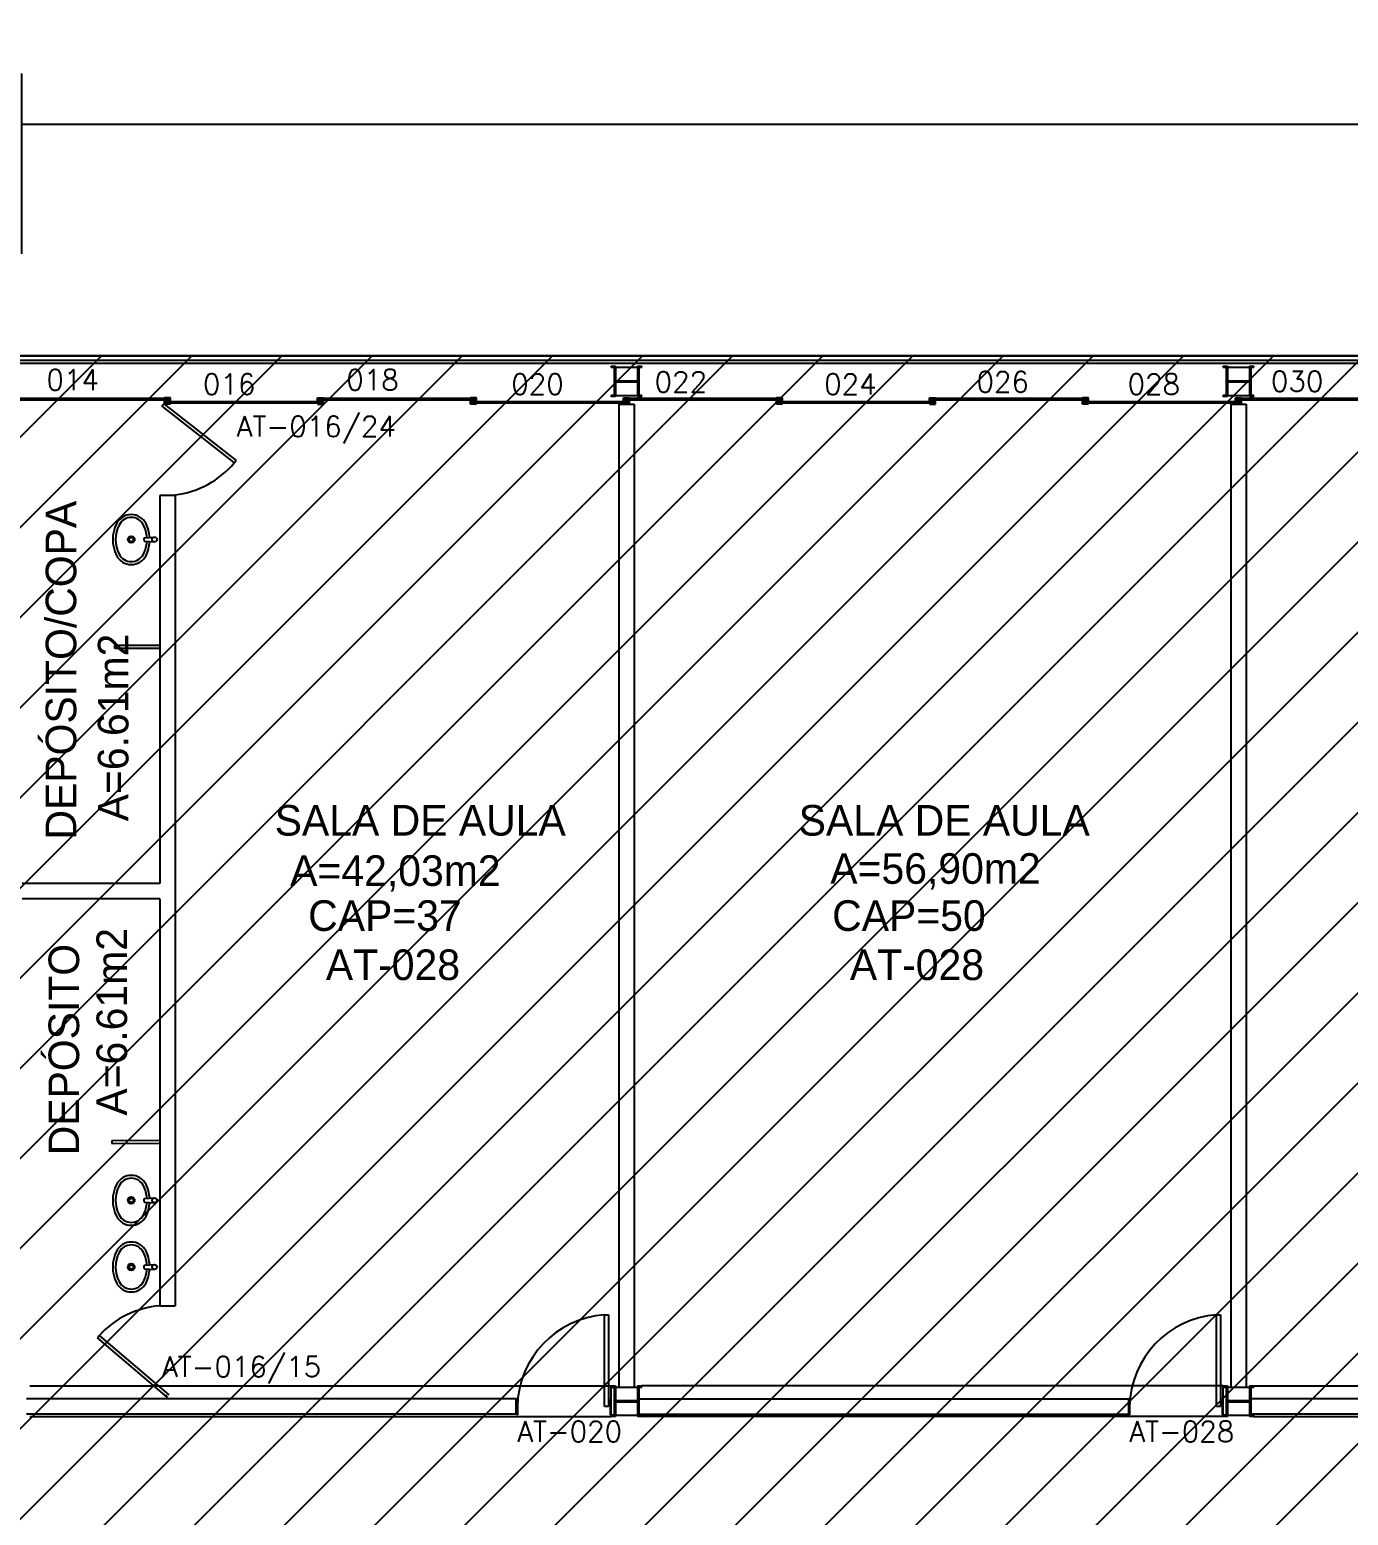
# Model space of a CAD drawing. Extents: x 966 to 1086, y 39 to 70.
# Drawn here: x 974.94 to 987.87, y 55.64 to 70.21 of the extents above; entities that cross this region are included whole.
import ezdxf
from ezdxf.enums import TextEntityAlignment as Align

# ---------------------------------------------------------------- set-up
doc = ezdxf.new("R2010")
doc.units = 0
doc.header["$LTSCALE"] = 0.5
doc.header["$MEASUREMENT"] = 0
doc.header["$PDMODE"] = 34
doc.header["$PDSIZE"] = 0.1
doc.layers.get('0').update_dxf_attribs({"color": 3, "linetype": 'CONTINUOUS'})
doc.layers.get('DEFPOINTS').update_dxf_attribs({"linetype": 'CONTINUOUS'})
for name, color, linetype in [('3', 2, 'CONTINUOUS'), ('DIVISORIA', 1, 'CONTINUOUS'), ('ENDEREÇO', 2, 'CONTINUOUS'), ('MATRIZ', 2, 'CONTINUOUS'), ('MATRIZ-1', 1, 'CONTINUOUS'), ('NMOD', 2, 'CONTINUOUS'), ('TEXTO', 2, 'CONTINUOUS'), ('TEXTO-CENTRO-CUSTO', 2, 'CONTINUOUS')]:
    doc.layers.add(name, color=color, linetype=linetype)
doc.styles.add('FONTE', font='FONTE.shx', dxfattribs={"height": 0.4})
doc.styles.add('ROMANS', font='simplex.shx', dxfattribs={"height": 0.3})
doc.styles.add('UNB-100', font='simplex.shx', dxfattribs={"height": 0.2})
doc.dimstyles.new('1', dxfattribs={"dimtxt": 0.3, "dimasz": 0.18, "dimexe": 0.5, "dimexo": 1, "dimgap": 0.08, "dimtad": 1, "dimdec": 4, "dimzin": 12, "dimdsep": 46, "dimtxsty": 'ROMANS', "dimblk1": 'NONE', "dimblk2": 'NONE', "dimsah": 1, "dimcen": 0, "dimclrd": 2, "dimclre": 2, "dimclrt": 2, "dimadec": 0, "dimazin": 0, "dimtfac": 1, "dimtdec": 4, "dimtofl": 0, "dimtmove": 2, "dimatfit": 3, "dimldrblk": 'NONE', "dimfxl": 0, "dimtolj": 1, "dimtzin": 4, "dimarcsym": 0})

# ---------------------------------------------------------------- blocks, each defined once
blk = doc.blocks.new('*D12')
at = {"layer": 'DEFPOINTS', "color": 0, "linetype": 'Continuous'}
for p in [(974.865, 69.283), (974.865, 67.013), (1022.874, 67.013)]:
    blk.add_point(p, dxfattribs=at)
at = {"layer": 'TEXTO-CENTRO-CUSTO', "color": 2, "linetype": 'Continuous', "lineweight": -2}
for p, q in [((974.865, 68.013), (974.865, 69.783)), ((1022.874, 68.013), (1022.874, 69.783)), ((1022.874, 69.283), (974.865, 69.283))]:
    blk.add_line(p, q, dxfattribs=at)
at = {"layer": 'TEXTO-CENTRO-CUSTO', "color": 2, "linetype": 'Continuous', "insert": (998.87, 69.513), "char_height": 0.3, "attachment_point": 5, "style": 'ROMANS'}
blk.add_mtext('\\A1;Salas de Aula', dxfattribs=at)
blk = doc.blocks.new('_NONE')
at = {"color": 0, "linetype": 'ByBlock'}
blk.add_circle((0, 0), 0.25, dxfattribs=at)

msp = doc.modelspace()

# ---------------------------------------------------------------- hatches: boundary and pattern name
at = {"layer": 'DIVISORIA'}
h = msp.add_hatch(dxfattribs=at)
h.set_pattern_fill('ANSI31', color=256, scale=5, style=0)
h.paths.add_polyline_path([(965.64165, 67.0132), (965.64165, 42.5132), (1085.94106, 42.5132), (1085.94106, 67.0132)])

# ---------------------------------------------------------------- linework, layer by layer
msp.add_lwpolyline([(965.64165, 67.0132), (1085.94106, 67.0132), (1085.94106, 42.5132), (965.64165, 42.5132)], close=True)
at = {"layer": 'MATRIZ'}
for p, q in [((976.23826, 66.52034), (976.25678, 66.54394)), ((976.23826, 66.52034), (976.94653, 65.96436)), ((976.25678, 66.54394), (976.96505, 65.98796)), ((980.71665, 66.53948), (980.71665, 56.9012)), ((980.71665, 66.53948), (980.86665, 66.53948)), ((980.86665, 66.53948), (980.86665, 56.9012)), ((986.71665, 66.53948), (986.71665, 56.9012)), ((986.71665, 66.53948), (986.86665, 66.53948)), ((986.86665, 66.53948), (986.86665, 56.9012)), ((976.94653, 65.96436), (976.96505, 65.98796)), ((976.36665, 65.64426), (976.21665, 65.6429)), ((976.21665, 65.6429), (976.21665, 61.84058)), ((976.36665, 65.64426), (976.36665, 57.6994)), ((976.06057, 65.22056), (976.06057, 65.20339)), ((976.06796, 65.22854), (976.16565, 65.23597)), ((976.06796, 65.19541), (976.16565, 65.18797)), ((975.77488, 64.14437), (975.77516, 64.17437)), ((976.21665, 64.14437), (975.77488, 64.14437)), ((976.21665, 64.17437), (975.77516, 64.17437)), ((976.21665, 61.84058), (974.86665, 61.84058)), ((976.21665, 61.69058), (974.86665, 61.69058)), ((976.21665, 61.69058), (976.21665, 57.6994)), ((975.7477, 59.3194), (976.21665, 59.32365)), ((975.7477, 59.3194), (975.7477, 59.28939)), ((975.7477, 59.28939), (976.21665, 59.29365)), ((976.06057, 58.74151), (976.06057, 58.72434)), ((976.06796, 58.74949), (976.16565, 58.75692)), ((976.06796, 58.71636), (976.16565, 58.70892)), ((976.06057, 58.08782), (976.06057, 58.07064)), ((976.06796, 58.09579), (976.16565, 58.10323)), ((976.06796, 58.06267), (976.16565, 58.05523)), ((976.21665, 57.6994), (976.36704, 57.6994)), ((980.57612, 57.61072), (980.61612, 57.61072)), ((980.57612, 56.71072), (980.57612, 57.61072)), ((980.61612, 57.61072), (980.61612, 56.71072)), ((986.57612, 57.61072), (986.61612, 57.61072)), ((986.57612, 56.71072), (986.57612, 57.61072)), ((986.61612, 57.61072), (986.61612, 56.71072)), ((975.62466, 57.40847), (975.60521, 57.38564)), ((976.31012, 56.8246), (975.62466, 57.40847)), ((976.29066, 56.80176), (975.60521, 57.38564)), ((976.27357, 56.8246), (976.29303, 56.80176)), ((980.64165, 56.6132), (980.64165, 56.9132)), ((980.64165, 56.9012), (980.64165, 56.9132)), ((980.64165, 56.9132), (980.68365, 56.9132)), ((980.64165, 56.9012), (980.67165, 56.9012)), ((980.67165, 56.9012), (980.67165, 56.6252)), ((980.68365, 56.9132), (980.68365, 56.6132)), ((980.68365, 56.9012), (980.89965, 56.9012)), ((980.89965, 56.9132), (980.89965, 56.6132)), ((980.89965, 56.9132), (980.94165, 56.9132)), ((980.91165, 56.9012), (980.91165, 56.6252)), ((980.91165, 56.9012), (980.94165, 56.9012)), ((980.94165, 56.9012), (980.94165, 56.9132)), ((986.64165, 56.6132), (986.64165, 56.9132)), ((986.64165, 56.9012), (986.64165, 56.9132)), ((986.64165, 56.9132), (986.68365, 56.9132)), ((986.64165, 56.9012), (986.67165, 56.9012)), ((986.67165, 56.9012), (986.67165, 56.6252)), ((986.68365, 56.9132), (986.68365, 56.6132)), ((986.68365, 56.9012), (986.89965, 56.9012)), ((986.89965, 56.9132), (986.89965, 56.6132)), ((986.89965, 56.9132), (986.94165, 56.9132)), ((986.91165, 56.9012), (986.91165, 56.6252)), ((986.91165, 56.9012), (986.94165, 56.9012)), ((986.94165, 56.9012), (986.94165, 56.9132)), ((979.71175, 56.7852), (974.91165, 56.7852)), ((979.71175, 56.6352), (979.71175, 56.7852)), ((979.71675, 56.79114), (979.72175, 56.79114)), ((979.71675, 56.79114), (979.71675, 56.63114)), ((979.72175, 56.79114), (979.72175, 56.63114)), ((980.61612, 56.71072), (980.57612, 56.71072)), ((980.63165, 56.79114), (980.63665, 56.79114)), ((980.63165, 56.79114), (980.63165, 56.63114)), ((980.63665, 56.79114), (980.63665, 56.63114)), ((980.68365, 56.7692), (980.89965, 56.7692)), ((980.68365, 56.7572), (980.89965, 56.7572)), ((980.91165, 56.7852), (985.71175, 56.7852)), ((985.71175, 56.7852), (985.71175, 56.6352)), ((985.71675, 56.79114), (985.71675, 56.63114)), ((985.71675, 56.79114), (985.72175, 56.79114)), ((985.72175, 56.79114), (985.72175, 56.63114)), ((986.61612, 56.71072), (986.57612, 56.71072)), ((986.63165, 56.79114), (986.63665, 56.79114)), ((986.63165, 56.79114), (986.63165, 56.63114)), ((986.63665, 56.79114), (986.63665, 56.63114)), ((986.68365, 56.7692), (986.89965, 56.7692)), ((986.68365, 56.7572), (986.89965, 56.7572)), ((991.71175, 56.7852), (986.91165, 56.7852)), ((979.71175, 56.6352), (974.91165, 56.6352)), ((979.71675, 56.63114), (979.72175, 56.63114)), ((980.63165, 56.63114), (980.63665, 56.63114)), ((980.67165, 56.6252), (980.64165, 56.6252)), ((980.64165, 56.6132), (980.64165, 56.6252)), ((980.68365, 56.6132), (980.64165, 56.6132)), ((980.68365, 56.6252), (980.89965, 56.6252)), ((980.94165, 56.6132), (980.89965, 56.6132)), ((980.91165, 56.6352), (985.71175, 56.6352)), ((980.94165, 56.6252), (980.91165, 56.6252)), ((980.94165, 56.6132), (980.94165, 56.6252)), ((985.71675, 56.63114), (985.72175, 56.63114)), ((986.63165, 56.63114), (986.63665, 56.63114)), ((986.67165, 56.6252), (986.64165, 56.6252)), ((986.64165, 56.6132), (986.64165, 56.6252)), ((986.68365, 56.6132), (986.64165, 56.6132)), ((986.68365, 56.6252), (986.89965, 56.6252)), ((986.94165, 56.6132), (986.89965, 56.6132)), ((991.71175, 56.6352), (986.91165, 56.6352)), ((986.94165, 56.6252), (986.91165, 56.6252)), ((986.94165, 56.6132), (986.94165, 56.6252))]:
    msp.add_line(p, q, dxfattribs=at)
for centre, radius in [((975.93712, 65.21197), 0.03298), ((975.93712, 65.21197), 0.0212), ((976.16565, 65.21197), 0.024), ((975.93712, 58.73292), 0.03298), ((975.93712, 58.73292), 0.0212), ((976.16565, 58.73292), 0.024), ((975.93712, 58.07923), 0.03298), ((975.93712, 58.07923), 0.0212), ((976.16565, 58.07923), 0.024)]:
    msp.add_circle(centre, radius, dxfattribs=at)
at = {"layer": 'MATRIZ', "color": 1}
for centre, start, end in [((976.25678, 66.54462), 277.001161, 319.927057), ((976.29064, 56.80108), 94.708354, 137.63425)]:
    msp.add_arc(centre, 0.90136, start, end, dxfattribs=at)
at = {"layer": 'MATRIZ'}
for centre, radius, start, end in [((975.93712, 65.29508), 0.1619, 26.405351, 153.594648), ((975.93712, 65.29508), 0.13363, 26.405351, 153.594648), ((976.10449, 65.21197), 0.34876, 153.594648, 206.405352), ((976.10449, 65.21197), 0.32049, 153.594648, 206.405352), ((975.76976, 65.21197), 0.32049, 3.259055, 26.405351), ((975.76976, 65.21197), 0.34876, 3.347781, 26.405351), ((975.76976, 65.21197), 0.32049, 333.594647, 356.740944), ((976.06857, 65.22056), 0.008, 94.353556, 180), ((976.06857, 65.20339), 0.008, 180, 265.646444), ((975.76976, 65.21197), 0.34876, 333.594647, 356.652219), ((975.93712, 65.12887), 0.1619, 206.405352, 333.594646), ((975.93712, 65.12887), 0.13363, 206.405352, 333.594646), ((976.10449, 58.73292), 0.34876, 153.594648, 206.405352), ((976.10449, 58.73292), 0.32049, 153.594648, 206.405352), ((975.93712, 58.81602), 0.1619, 26.405351, 153.594648), ((975.93712, 58.81602), 0.13363, 26.405351, 153.594648), ((975.76976, 58.73292), 0.32049, 3.259055, 26.405351), ((975.76976, 58.73292), 0.34876, 3.347781, 26.405351), ((975.76976, 58.73292), 0.32049, 333.594647, 356.740944), ((976.06857, 58.74151), 0.008, 94.353556, 180), ((976.06857, 58.72434), 0.008, 180, 265.646444), ((975.76976, 58.73292), 0.34876, 333.594647, 356.652219), ((975.93712, 58.64982), 0.1619, 206.405352, 333.594646), ((975.93712, 58.64982), 0.13363, 206.405352, 333.594646), ((975.93712, 58.16233), 0.1619, 26.405351, 153.594648), ((975.93712, 58.16233), 0.13363, 26.405351, 153.594648), ((976.10449, 58.07923), 0.34876, 153.594648, 206.405352), ((976.10449, 58.07923), 0.32049, 153.594648, 206.405352), ((975.76976, 58.07923), 0.32049, 3.259055, 26.405351), ((975.76976, 58.07923), 0.34876, 3.347781, 26.405351), ((975.76976, 58.07923), 0.32049, 333.594647, 356.740944), ((976.06857, 58.08782), 0.008, 94.353556, 180), ((976.06857, 58.07064), 0.008, 180, 265.646444), ((975.76976, 58.07923), 0.34876, 333.594647, 356.652219), ((975.93712, 57.99613), 0.1619, 206.405352, 333.594646), ((975.93712, 57.99613), 0.13363, 206.405352, 333.594646), ((980.64558, 56.68925), 0.92408, 94.310497, 178.642288), ((986.64558, 56.68925), 0.92408, 94.310497, 178.642288)]:
    msp.add_arc(centre, radius, start, end, dxfattribs=at)
at = {"layer": 'MATRIZ-1'}
for p, q in [((1085.94106, 67.0132), (965.64165, 67.0132)), ((1048.28606, 66.96804), (965.64165, 66.96804)), ((1048.28606, 66.93804), (965.64165, 66.93804)), ((980.64165, 66.9012), (980.64165, 66.9132)), ((980.64165, 66.9132), (980.68365, 66.9132)), ((980.64165, 66.9012), (980.67165, 66.9012)), ((980.67165, 66.9012), (980.67165, 66.6252)), ((980.68365, 66.9132), (980.68365, 66.6132)), ((980.68365, 66.9012), (980.89965, 66.9012)), ((980.89965, 66.9132), (980.89965, 66.6132)), ((980.89965, 66.9132), (980.94165, 66.9132)), ((980.91165, 66.9012), (980.91165, 66.6252)), ((980.91165, 66.9012), (980.94165, 66.9012)), ((980.94165, 66.9012), (980.94165, 66.9132)), ((986.64165, 66.9012), (986.64165, 66.9132)), ((986.64165, 66.9132), (986.68365, 66.9132)), ((986.64165, 66.9012), (986.67165, 66.9012)), ((986.67165, 66.9012), (986.67165, 66.6252)), ((986.68365, 66.9132), (986.68365, 66.6132)), ((986.68365, 66.9012), (986.89965, 66.9012)), ((986.89965, 66.9132), (986.89965, 66.6132)), ((986.89965, 66.9132), (986.94165, 66.9132)), ((986.91165, 66.9012), (986.91165, 66.6252)), ((986.91165, 66.9012), (986.94165, 66.9012)), ((986.94165, 66.9012), (986.94165, 66.9132)), ((980.68365, 66.7692), (980.89965, 66.7692)), ((980.68365, 66.7572), (980.89965, 66.7572)), ((986.68365, 66.7692), (986.89965, 66.7692)), ((986.68365, 66.7572), (986.89965, 66.7572)), ((976.31465, 66.59386), (974.76865, 66.59386)), ((976.31465, 66.57786), (974.76865, 66.57786)), ((976.32165, 66.60086), (976.26165, 66.60086)), ((976.26165, 66.57086), (976.32165, 66.57086)), ((976.26165, 66.54086), (976.26165, 66.57086)), ((976.31465, 66.57786), (976.31465, 66.59386)), ((976.32165, 66.57086), (976.32165, 66.60086)), ((977.76165, 66.60086), (977.82165, 66.60086)), ((977.76165, 66.57086), (977.76165, 66.60086)), ((977.82165, 66.57086), (977.76165, 66.57086)), ((979.31465, 66.59386), (977.76865, 66.59386)), ((977.76865, 66.57786), (977.76865, 66.59386)), ((979.31465, 66.57786), (977.76865, 66.57786)), ((977.82165, 66.54086), (977.82165, 66.57086)), ((979.32165, 66.60086), (979.26165, 66.60086)), ((979.26165, 66.57086), (979.32165, 66.57086)), ((979.26165, 66.54086), (979.26165, 66.57086)), ((979.31465, 66.57786), (979.31465, 66.59386)), ((979.32165, 66.57086), (979.32165, 66.60086)), ((980.67165, 66.6252), (980.64165, 66.6252)), ((980.64165, 66.6132), (980.64165, 66.6252)), ((980.68365, 66.6132), (980.64165, 66.6132)), ((980.68365, 66.6252), (980.89965, 66.6252)), ((980.76165, 66.60086), (980.82165, 66.60086)), ((980.76165, 66.57086), (980.76165, 66.60086)), ((980.82165, 66.57086), (980.76165, 66.57086)), ((982.31465, 66.59386), (980.76865, 66.59386)), ((980.76865, 66.57786), (980.76865, 66.59386)), ((982.31465, 66.57786), (980.76865, 66.57786)), ((980.82165, 66.54086), (980.82165, 66.57086)), ((980.94165, 66.6132), (980.89965, 66.6132)), ((980.94165, 66.6252), (980.91165, 66.6252)), ((980.94165, 66.6132), (980.94165, 66.6252)), ((982.32165, 66.60086), (982.26165, 66.60086)), ((982.26165, 66.57086), (982.32165, 66.57086)), ((982.26165, 66.54086), (982.26165, 66.57086)), ((982.31465, 66.57786), (982.31465, 66.59386)), ((982.32165, 66.57086), (982.32165, 66.60086)), ((983.76165, 66.60086), (983.82165, 66.60086)), ((983.76165, 66.57086), (983.76165, 66.60086)), ((983.82165, 66.57086), (983.76165, 66.57086)), ((985.31465, 66.59386), (983.76865, 66.59386)), ((983.76865, 66.57786), (983.76865, 66.59386)), ((985.31465, 66.57786), (983.76865, 66.57786)), ((983.82165, 66.54086), (983.82165, 66.57086)), ((985.32165, 66.60086), (985.26165, 66.60086)), ((985.26165, 66.57086), (985.32165, 66.57086)), ((985.26165, 66.54086), (985.26165, 66.57086)), ((985.31465, 66.57786), (985.31465, 66.59386)), ((985.32165, 66.57086), (985.32165, 66.60086)), ((986.67165, 66.6252), (986.64165, 66.6252)), ((986.64165, 66.6132), (986.64165, 66.6252)), ((986.68365, 66.6132), (986.64165, 66.6132)), ((986.68365, 66.6252), (986.89965, 66.6252)), ((986.76165, 66.60086), (986.82165, 66.60086)), ((986.76165, 66.57086), (986.76165, 66.60086)), ((986.82165, 66.57086), (986.76165, 66.57086)), ((986.76865, 66.57786), (986.76865, 66.59386)), ((988.31465, 66.59386), (986.76865, 66.59386)), ((988.31465, 66.57786), (986.76865, 66.57786)), ((986.82165, 66.54086), (986.82165, 66.57086)), ((986.94165, 66.6132), (986.89965, 66.6132)), ((986.94165, 66.6252), (986.91165, 66.6252)), ((986.94165, 66.6132), (986.94165, 66.6252)), ((976.32165, 66.54086), (976.26165, 66.54086)), ((977.81465, 66.56386), (976.26865, 66.56386)), ((976.26865, 66.56386), (976.26865, 66.54786)), ((977.81465, 66.54786), (976.26865, 66.54786)), ((977.76165, 66.54086), (977.82165, 66.54086)), ((977.81465, 66.56386), (977.81465, 66.54786)), ((979.32165, 66.54086), (979.26165, 66.54086)), ((980.81465, 66.56386), (979.26865, 66.56386)), ((979.26865, 66.56386), (979.26865, 66.54786)), ((980.81465, 66.54786), (979.26865, 66.54786)), ((980.76165, 66.54086), (980.82165, 66.54086)), ((980.81465, 66.56386), (980.81465, 66.54786)), ((982.32165, 66.54086), (982.26165, 66.54086)), ((982.26865, 66.56386), (982.26865, 66.54786)), ((983.81465, 66.56386), (982.26865, 66.56386)), ((983.81465, 66.54786), (982.26865, 66.54786)), ((983.76165, 66.54086), (983.82165, 66.54086)), ((983.81465, 66.56386), (983.81465, 66.54786)), ((985.32165, 66.54086), (985.26165, 66.54086)), ((986.81465, 66.56386), (985.26865, 66.56386)), ((985.26865, 66.56386), (985.26865, 66.54786)), ((986.81465, 66.54786), (985.26865, 66.54786)), ((986.76165, 66.54086), (986.82165, 66.54086)), ((986.81465, 66.56386), (986.81465, 66.54786)), ((974.94165, 56.9132), (980.64165, 56.9132)), ((986.64165, 56.9132), (980.94165, 56.9132)), ((986.94165, 56.9132), (992.64165, 56.9132)), ((974.94165, 56.6132), (980.64165, 56.6132)), ((986.64165, 56.6132), (980.94165, 56.6132)), ((986.94165, 56.6132), (992.64165, 56.6132))]:
    msp.add_line(p, q, dxfattribs=at)

# ---------------------------------------------------------------- texts
at = {"layer": '3', "style": 'FONTE'}
for s, p in [('DEPÓSITO/COPA', (975.39801, 65.59199)), ('A=6.61m2', (975.90942, 64.2889)), ('A=6.61m2', (975.89604, 61.40305)), ('DEPÓSITO', (975.42606, 61.24736))]:
    msp.add_text(s, height=0.3, rotation=90, dxfattribs=at).set_placement(p, align=Align.RIGHT)
for s, p in [('SALA DE AULA', (980.19683, 62.30901)), ('SALA DE AULA', (985.3336, 62.30901)), ('A=42,03m2', (979.55789, 61.81588)), ('A=56,90m2', (984.85259, 61.83641)), ('CAP=37', (979.17663, 61.37503)), ('CAP=50', (984.3134, 61.37503)), ('AT-028', (979.16015, 60.89286)), ('AT-028', (984.29692, 60.89286))]:
    msp.add_text(s, height=0.3, dxfattribs=at).set_placement(p, align=Align.RIGHT)
at = {"layer": 'ENDEREÇO', "style": 'UNB-100'}
for s, p in [('AT-020', (980.74913, 56.36617)), ('AT-028', (986.74913, 56.36617))]:
    msp.add_text(s, height=0.2, dxfattribs=at).set_placement(p, align=Align.RIGHT)
at = {"layer": 'NMOD', "style": 'UNB-100'}
for s, p in [('014', (975.61994, 66.67805)), ('018', (978.55962, 66.67805)), ('030', (987.62396, 66.66409)), ('016', (977.15369, 66.63547)), ('020', (980.17607, 66.63547)), ('022', (981.582, 66.65759)), ('024', (983.24381, 66.63547)), ('026', (984.7371, 66.65823)), ('028', (986.21802, 66.63547))]:
    msp.add_text(s, height=0.2, dxfattribs=at).set_placement(p, align=Align.RIGHT)
at = {"layer": 'TEXTO', "style": 'UNB-100'}
for s, p in [('AT-016/24', (978.531, 66.22093)), ('AT-016/15', (977.79833, 57.00273))]:
    msp.add_text(s, height=0.2, dxfattribs=at).set_placement(p, align=Align.RIGHT)

# ---------------------------------------------------------------- dimensions: what is measured, and where the dimension line sits
at = {"layer": 'TEXTO-CENTRO-CUSTO', "linetype": 'Continuous'}
dim = msp.add_linear_dim(base=(974.86541, 69.28312), p1=(1022.87402, 67.0132), p2=(974.86541, 67.0132), text='Salas de Aula', dimstyle='1', dxfattribs=at)
dim.commit()
dim.dimension.update_dxf_attribs({"geometry": '*D12', "text_midpoint": (998.86972, 69.51312)})

doc.saveas('drawing.dxf')
